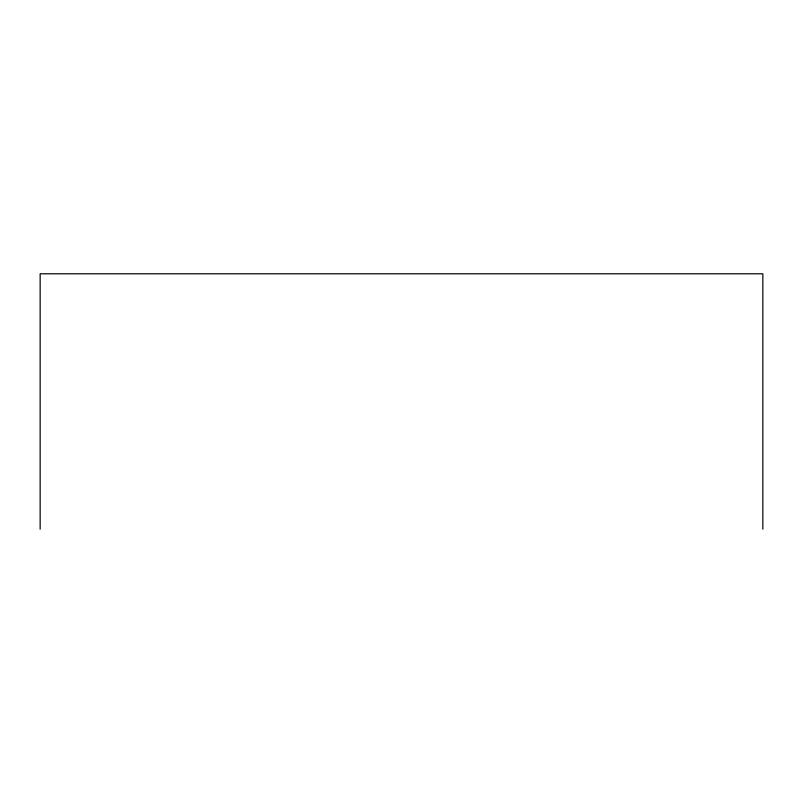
<?xml version="1.0" encoding="UTF-8"?>
<svg xmlns="http://www.w3.org/2000/svg" width="803" height="803" viewBox="0 0 803 803"><rect width="100%" height="100%" fill="white"/><g stroke="black" fill="none" stroke-linecap="round" stroke-linejoin="round"><path stroke-width="1.2" d="M762.85 529.207L762.85 273.793L40.15 273.793L40.15 529.207"/></g></svg>
